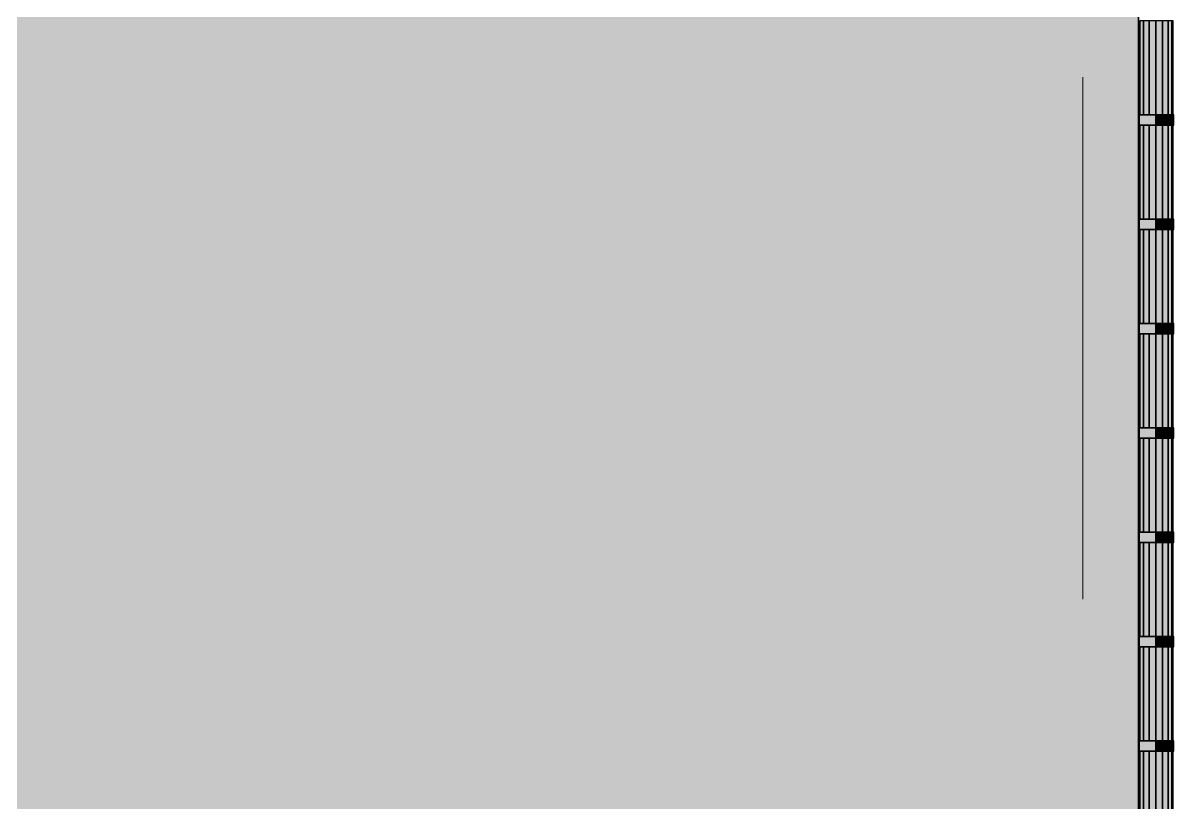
# Model space of a CAD drawing. Extents: x 8 to 21351, y 0 to 420.
# Drawn here: x 19015.96 to 19032.5, y 151.96 to 163.17 of the extents above; entities that cross this region are included whole.
import ezdxf

# ---------------------------------------------------------------- set-up
doc = ezdxf.new("R2010")
doc.units = 0

msp = doc.modelspace()

# ---------------------------------------------------------------- hatches: boundary and pattern name
h = msp.add_hatch(color=7)
h.paths.add_polyline_path([(18956.506, 185.208), (18940.889, 181.889), (18940.889, 137.393), (18944.314, 137.393), (18953.564, 142.018), (18953.564, 142.393), (18954.339, 142.393), (18954.339, 154.893), (18971.839, 154.893), (18971.839, 137.393), (19031.989, 137.393), (19031.989, 181.783), (18986.189, 191.518)])
h.paths.add_polyline_path([(18954.339, 168.893), (18954.339, 176.393), (18971.839, 176.393), (18971.839, 168.893)])
h.paths.add_polyline_path([(19000.539, 168.893), (19000.539, 176.393), (19018.039, 176.393), (19018.039, 168.893)])
h = msp.add_hatch(color=7)
h.paths.add_polyline_path([(18956.506, 185.208), (18940.889, 181.889), (18940.889, 137.393), (18944.314, 137.393), (18953.564, 142.018), (18953.564, 142.393), (18954.339, 142.393), (18954.339, 154.893), (18971.839, 154.893), (18971.839, 137.393), (19031.989, 137.393), (19031.989, 181.783), (18986.189, 191.518)])
h.paths.add_polyline_path([(18954.339, 168.893), (18954.339, 176.393), (18971.839, 176.393), (18971.839, 168.893)])
h.paths.add_polyline_path([(19000.539, 168.893), (19000.539, 176.393), (19018.039, 176.393), (19018.039, 168.893)])
at = {"true_color": 0xffffff}
for points in [[(19031.989, 169.018), (19031.989, 140.2), (19032.008, 140.2), (19032.008, 140.7), (19031.989, 140.7), (19031.989, 140.85), (19032.008, 140.85), (19032.008, 142.2), (19031.989, 142.2), (19031.989, 142.35), (19032.008, 142.35), (19032.008, 143.7), (19031.989, 143.7), (19031.989, 143.85), (19032.008, 143.85), (19032.008, 145.2), (19031.989, 145.2), (19031.989, 145.35), (19032.008, 145.35), (19032.008, 146.7), (19031.989, 146.7), (19031.989, 146.85), (19032.008, 146.85), (19032.008, 148.2), (19031.989, 148.2), (19031.989, 148.35), (19032.008, 148.35), (19032.008, 149.7), (19031.989, 149.7), (19031.989, 149.85), (19032.008, 149.85), (19032.008, 151.2), (19031.989, 151.2), (19031.989, 151.35), (19032.008, 151.35), (19032.008, 152.7), (19031.989, 152.7), (19031.989, 152.85), (19032.008, 152.85), (19032.008, 154.2), (19031.989, 154.2), (19031.989, 154.35), (19032.008, 154.35), (19032.008, 155.7), (19031.989, 155.7), (19031.989, 155.85), (19032.008, 155.85), (19032.008, 157.2), (19031.989, 157.2), (19031.989, 157.35), (19032.008, 157.35), (19032.008, 158.7), (19031.989, 158.7), (19031.989, 158.85), (19032.008, 158.85), (19032.008, 160.2), (19031.989, 160.2), (19031.989, 160.35), (19032.008, 160.35), (19032.008, 161.7), (19031.989, 161.7), (19031.989, 161.85), (19032.008, 161.85), (19032.008, 163.2), (19031.989, 163.2), (19031.989, 163.35), (19032.008, 163.35), (19032.008, 164.7), (19031.989, 164.7), (19031.989, 164.85), (19032.008, 164.85), (19032.008, 166.2), (19031.999, 166.2), (19031.989, 166.2), (19031.989, 166.35), (19031.999, 166.35), (19032.008, 166.35), (19032.008, 167.7), (19031.989, 167.7), (19031.989, 167.85), (19032.008, 167.85), (19032.008, 169.018)], [(19032.008, 163.2), (19032.008, 161.85), (19032.062, 161.85), (19032.062, 163.2)], [(19032.062, 163.2), (19032.062, 161.85), (19032.143, 161.85), (19032.143, 163.2)], [(19032.143, 163.2), (19032.143, 161.85), (19032.239, 161.85), (19032.239, 163.2)], [(19032.335, 163.2), (19032.239, 163.2), (19032.239, 161.85), (19032.335, 161.85)], [(19032.416, 163.2), (19032.335, 163.2), (19032.335, 161.85), (19032.416, 161.85)], [(19032.416, 161.85), (19032.47, 161.85), (19032.47, 163.2), (19032.416, 163.2)], [(19032.47, 161.85), (19032.489, 161.85), (19032.489, 163.2), (19032.47, 163.2)], [(19031.989, 161.7), (19031.999, 161.7), (19031.999, 161.85), (19031.989, 161.85)], [(19031.999, 161.7), (19032.239, 161.7), (19032.239, 161.85), (19031.999, 161.85)], [(19032.239, 161.7), (19032.339, 161.7), (19032.339, 161.85), (19032.239, 161.85)], [(19032.339, 161.7), (19032.423, 161.7), (19032.423, 161.85), (19032.339, 161.85)], [(19032.423, 161.85), (19032.423, 161.7), (19032.48, 161.7), (19032.48, 161.85)], [(19032.48, 161.7), (19032.499, 161.7), (19032.499, 161.85), (19032.48, 161.85)], [(19032.008, 161.7), (19032.008, 160.35), (19032.062, 160.35), (19032.062, 161.7)], [(19032.062, 160.35), (19032.143, 160.35), (19032.143, 161.7), (19032.062, 161.7)], [(19032.239, 161.7), (19032.143, 161.7), (19032.143, 160.35), (19032.239, 160.35)], [(19032.239, 160.35), (19032.335, 160.35), (19032.335, 161.7), (19032.239, 161.7)], [(19032.416, 161.7), (19032.335, 161.7), (19032.335, 160.35), (19032.416, 160.35)], [(19032.416, 161.7), (19032.416, 160.35), (19032.47, 160.35), (19032.47, 161.7)], [(19032.47, 160.35), (19032.489, 160.35), (19032.489, 161.7), (19032.47, 161.7)], [(19031.989, 160.2), (19031.999, 160.2), (19031.999, 160.35), (19031.989, 160.35)], [(19031.999, 160.2), (19032.239, 160.2), (19032.239, 160.35), (19031.999, 160.35)], [(19032.239, 160.2), (19032.339, 160.2), (19032.339, 160.35), (19032.239, 160.35)], [(19032.339, 160.2), (19032.423, 160.2), (19032.423, 160.35), (19032.339, 160.35)], [(19032.423, 160.35), (19032.423, 160.2), (19032.48, 160.2), (19032.48, 160.35)], [(19032.48, 160.2), (19032.499, 160.2), (19032.499, 160.35), (19032.48, 160.35)], [(19032.008, 158.85), (19032.062, 158.85), (19032.062, 160.2), (19032.008, 160.2)], [(19032.143, 160.2), (19032.062, 160.2), (19032.062, 158.85), (19032.143, 158.85)], [(19032.143, 160.2), (19032.143, 158.85), (19032.239, 158.85), (19032.239, 160.2)], [(19032.335, 160.2), (19032.239, 160.2), (19032.239, 158.85), (19032.335, 158.85)], [(19032.335, 160.2), (19032.335, 158.85), (19032.416, 158.85), (19032.416, 160.2)], [(19032.47, 160.2), (19032.416, 160.2), (19032.416, 158.85), (19032.47, 158.85)], [(19032.47, 160.2), (19032.47, 158.85), (19032.489, 158.85), (19032.489, 160.2)], [(19031.989, 158.7), (19031.999, 158.7), (19031.999, 158.85), (19031.989, 158.85)], [(19031.999, 158.7), (19032.239, 158.7), (19032.239, 158.85), (19031.999, 158.85)], [(19032.239, 158.7), (19032.339, 158.7), (19032.339, 158.85), (19032.239, 158.85)], [(19032.339, 158.7), (19032.423, 158.7), (19032.423, 158.85), (19032.339, 158.85)], [(19032.423, 158.85), (19032.423, 158.7), (19032.48, 158.7), (19032.48, 158.85)], [(19032.48, 158.7), (19032.499, 158.7), (19032.499, 158.85), (19032.48, 158.85)], [(19032.062, 158.7), (19032.008, 158.7), (19032.008, 157.35), (19032.062, 157.35)], [(19032.062, 158.7), (19032.062, 157.35), (19032.143, 157.35), (19032.143, 158.7)], [(19032.143, 158.7), (19032.143, 157.35), (19032.239, 157.35), (19032.239, 158.7)], [(19032.239, 157.35), (19032.335, 157.35), (19032.335, 158.7), (19032.239, 158.7)], [(19032.335, 158.7), (19032.335, 157.35), (19032.416, 157.35), (19032.416, 158.7)], [(19032.416, 157.35), (19032.47, 157.35), (19032.47, 158.7), (19032.416, 158.7)], [(19032.47, 158.7), (19032.47, 157.35), (19032.489, 157.35), (19032.489, 158.7)], [(19031.989, 157.2), (19031.999, 157.2), (19031.999, 157.35), (19031.989, 157.35)], [(19031.999, 157.2), (19032.239, 157.2), (19032.239, 157.35), (19031.999, 157.35)], [(19032.239, 157.2), (19032.339, 157.2), (19032.339, 157.35), (19032.239, 157.35)], [(19032.339, 157.2), (19032.423, 157.2), (19032.423, 157.35), (19032.339, 157.35)], [(19032.423, 157.35), (19032.423, 157.2), (19032.48, 157.2), (19032.48, 157.35)], [(19032.48, 157.2), (19032.499, 157.2), (19032.499, 157.35), (19032.48, 157.35)], [(19032.008, 157.2), (19032.008, 155.85), (19032.062, 155.85), (19032.062, 157.2)], [(19032.062, 155.85), (19032.143, 155.85), (19032.143, 157.2), (19032.062, 157.2)], [(19032.143, 157.2), (19032.143, 155.85), (19032.239, 155.85), (19032.239, 157.2)], [(19032.239, 155.85), (19032.335, 155.85), (19032.335, 157.2), (19032.239, 157.2)], [(19032.416, 157.2), (19032.335, 157.2), (19032.335, 155.85), (19032.416, 155.85)], [(19032.416, 155.85), (19032.47, 155.85), (19032.47, 157.2), (19032.416, 157.2)], [(19032.47, 155.85), (19032.489, 155.85), (19032.489, 157.2), (19032.47, 157.2)], [(19031.989, 155.7), (19031.999, 155.7), (19031.999, 155.85), (19031.989, 155.85)], [(19031.999, 155.7), (19032.239, 155.7), (19032.239, 155.85), (19031.999, 155.85)], [(19032.239, 155.7), (19032.339, 155.7), (19032.339, 155.85), (19032.239, 155.85)], [(19032.339, 155.7), (19032.423, 155.7), (19032.423, 155.85), (19032.339, 155.85)], [(19032.423, 155.85), (19032.423, 155.7), (19032.48, 155.7), (19032.48, 155.85)], [(19032.48, 155.7), (19032.499, 155.7), (19032.499, 155.85), (19032.48, 155.85)], [(19032.008, 154.35), (19032.062, 154.35), (19032.062, 155.7), (19032.008, 155.7)], [(19032.143, 155.7), (19032.062, 155.7), (19032.062, 154.35), (19032.143, 154.35)], [(19032.143, 154.35), (19032.239, 154.35), (19032.239, 155.7), (19032.143, 155.7)], [(19032.335, 155.7), (19032.239, 155.7), (19032.239, 154.35), (19032.335, 154.35)], [(19032.335, 155.7), (19032.335, 154.35), (19032.416, 154.35), (19032.416, 155.7)], [(19032.47, 155.7), (19032.416, 155.7), (19032.416, 154.35), (19032.47, 154.35)], [(19032.47, 154.35), (19032.489, 154.35), (19032.489, 155.7), (19032.47, 155.7)], [(19031.989, 154.2), (19031.999, 154.2), (19031.999, 154.35), (19031.989, 154.35)], [(19031.999, 154.2), (19032.239, 154.2), (19032.239, 154.35), (19031.999, 154.35)], [(19032.239, 154.2), (19032.339, 154.2), (19032.339, 154.35), (19032.239, 154.35)], [(19032.339, 154.2), (19032.423, 154.2), (19032.423, 154.35), (19032.339, 154.35)], [(19032.423, 154.35), (19032.423, 154.2), (19032.48, 154.2), (19032.48, 154.35)], [(19032.48, 154.2), (19032.499, 154.2), (19032.499, 154.35), (19032.48, 154.35)], [(19032.008, 154.2), (19032.008, 152.85), (19032.062, 152.85), (19032.062, 154.2)], [(19032.062, 154.2), (19032.062, 152.85), (19032.143, 152.85), (19032.143, 154.2)], [(19032.143, 152.85), (19032.239, 152.85), (19032.239, 154.2), (19032.143, 154.2)], [(19032.239, 152.85), (19032.335, 152.85), (19032.335, 154.2), (19032.239, 154.2)], [(19032.335, 154.2), (19032.335, 152.85), (19032.416, 152.85), (19032.416, 154.2)], [(19032.416, 154.2), (19032.416, 152.85), (19032.47, 152.85), (19032.47, 154.2)], [(19032.47, 154.2), (19032.47, 152.85), (19032.489, 152.85), (19032.489, 154.2)], [(19031.989, 152.7), (19031.999, 152.7), (19031.999, 152.85), (19031.989, 152.85)], [(19031.999, 152.7), (19032.239, 152.7), (19032.239, 152.85), (19031.999, 152.85)], [(19032.008, 152.7), (19032.008, 151.35), (19032.062, 151.35), (19032.062, 152.7)], [(19032.062, 151.35), (19032.143, 151.35), (19032.143, 152.7), (19032.062, 152.7)], [(19032.239, 152.7), (19032.143, 152.7), (19032.143, 151.35), (19032.239, 151.35)], [(19032.239, 152.7), (19032.339, 152.7), (19032.339, 152.85), (19032.239, 152.85)], [(19032.335, 152.7), (19032.239, 152.7), (19032.239, 151.35), (19032.335, 151.35)], [(19032.335, 152.7), (19032.335, 151.35), (19032.416, 151.35), (19032.416, 152.7)], [(19032.339, 152.7), (19032.423, 152.7), (19032.423, 152.85), (19032.339, 152.85)], [(19032.416, 151.35), (19032.47, 151.35), (19032.47, 152.7), (19032.416, 152.7)], [(19032.423, 152.85), (19032.423, 152.7), (19032.48, 152.7), (19032.48, 152.85)], [(19032.47, 151.35), (19032.489, 151.35), (19032.489, 152.7), (19032.47, 152.7)], [(19032.48, 152.7), (19032.499, 152.7), (19032.499, 152.85), (19032.48, 152.85)]]:
    msp.add_hatch(color=0, dxfattribs=at).paths.add_polyline_path(points)
for points in [[(19031.989, 161.7), (19031.999, 161.7), (19031.999, 161.85), (19031.989, 161.85)], [(19031.989, 160.2), (19031.999, 160.2), (19031.999, 160.35), (19031.989, 160.35)], [(19031.989, 158.7), (19031.999, 158.7), (19031.999, 158.85), (19031.989, 158.85)], [(19031.989, 157.2), (19031.999, 157.2), (19031.999, 157.35), (19031.989, 157.35)], [(19031.989, 155.7), (19031.999, 155.7), (19031.999, 155.85), (19031.989, 155.85)], [(19031.989, 154.2), (19031.999, 154.2), (19031.999, 154.35), (19031.989, 154.35)], [(19031.989, 152.7), (19031.999, 152.7), (19031.999, 152.85), (19031.989, 152.85)]]:
    msp.add_hatch(color=7).paths.add_polyline_path(points)

# ---------------------------------------------------------------- linework, layer by layer
at = {"color": 7, "lineweight": 15}
for p, q in [((19031.989, 181.783), (19031.989, 137.393)), ((19032.489, 163.2), (19032.489, 161.85)), ((19031.189, 157.393), (19031.189, 162.393)), ((19031.989, 161.85), (19031.999, 161.85)), ((19031.989, 161.7), (19031.989, 161.85)), ((19031.999, 161.85), (19032.239, 161.85)), ((19031.999, 161.7), (19031.999, 161.85)), ((19032.239, 161.85), (19032.339, 161.85)), ((19032.339, 161.85), (19032.423, 161.85)), ((19032.423, 161.85), (19032.48, 161.85)), ((19032.48, 161.85), (19032.499, 161.85)), ((19032.499, 161.7), (19032.499, 161.85)), ((19031.989, 161.7), (19031.999, 161.7)), ((19031.999, 161.7), (19032.239, 161.7)), ((19032.239, 161.7), (19032.339, 161.7)), ((19032.339, 161.7), (19032.423, 161.7)), ((19032.423, 161.7), (19032.48, 161.7)), ((19032.48, 161.7), (19032.499, 161.7)), ((19032.489, 161.7), (19032.489, 160.35)), ((19031.989, 160.35), (19031.999, 160.35)), ((19031.989, 160.2), (19031.989, 160.35)), ((19031.999, 160.35), (19032.239, 160.35)), ((19031.999, 160.2), (19031.999, 160.35)), ((19032.239, 160.35), (19032.339, 160.35)), ((19032.339, 160.35), (19032.423, 160.35)), ((19032.423, 160.35), (19032.48, 160.35)), ((19032.48, 160.35), (19032.499, 160.35)), ((19032.499, 160.2), (19032.499, 160.35)), ((19031.989, 160.2), (19031.999, 160.2)), ((19031.999, 160.2), (19032.239, 160.2)), ((19032.239, 160.2), (19032.339, 160.2)), ((19032.339, 160.2), (19032.423, 160.2)), ((19032.423, 160.2), (19032.48, 160.2)), ((19032.48, 160.2), (19032.499, 160.2)), ((19032.489, 160.2), (19032.489, 158.85)), ((19031.989, 158.85), (19031.999, 158.85)), ((19031.989, 158.7), (19031.989, 158.85)), ((19031.999, 158.85), (19032.239, 158.85)), ((19031.999, 158.7), (19031.999, 158.85)), ((19032.239, 158.85), (19032.339, 158.85)), ((19032.339, 158.85), (19032.423, 158.85)), ((19032.423, 158.85), (19032.48, 158.85)), ((19032.48, 158.85), (19032.499, 158.85)), ((19032.499, 158.7), (19032.499, 158.85)), ((19031.989, 158.7), (19031.999, 158.7)), ((19031.999, 158.7), (19032.239, 158.7)), ((19032.239, 158.7), (19032.339, 158.7)), ((19032.339, 158.7), (19032.423, 158.7)), ((19032.423, 158.7), (19032.48, 158.7)), ((19032.48, 158.7), (19032.499, 158.7)), ((19032.489, 158.7), (19032.489, 157.35)), ((19031.189, 157.393), (19031.189, 154.886)), ((19031.989, 157.35), (19031.999, 157.35)), ((19031.989, 157.2), (19031.989, 157.35)), ((19031.999, 157.35), (19032.239, 157.35)), ((19031.999, 157.2), (19031.999, 157.35)), ((19032.239, 157.35), (19032.339, 157.35)), ((19032.339, 157.35), (19032.423, 157.35)), ((19032.423, 157.35), (19032.48, 157.35)), ((19032.48, 157.35), (19032.499, 157.35)), ((19032.499, 157.2), (19032.499, 157.35)), ((19031.989, 157.2), (19031.999, 157.2)), ((19031.999, 157.2), (19032.239, 157.2)), ((19032.239, 157.2), (19032.339, 157.2)), ((19032.339, 157.2), (19032.423, 157.2)), ((19032.423, 157.2), (19032.48, 157.2)), ((19032.48, 157.2), (19032.499, 157.2)), ((19032.489, 157.2), (19032.489, 155.85)), ((19031.989, 155.85), (19031.999, 155.85)), ((19031.989, 155.7), (19031.989, 155.85)), ((19031.999, 155.85), (19032.239, 155.85)), ((19031.999, 155.7), (19031.999, 155.85)), ((19032.239, 155.85), (19032.339, 155.85)), ((19032.339, 155.85), (19032.423, 155.85)), ((19032.423, 155.85), (19032.48, 155.85)), ((19032.48, 155.85), (19032.499, 155.85)), ((19032.499, 155.7), (19032.499, 155.85)), ((19031.989, 155.7), (19031.999, 155.7)), ((19031.999, 155.7), (19032.239, 155.7)), ((19032.239, 155.7), (19032.339, 155.7)), ((19032.339, 155.7), (19032.423, 155.7)), ((19032.423, 155.7), (19032.48, 155.7)), ((19032.48, 155.7), (19032.499, 155.7)), ((19032.489, 155.7), (19032.489, 154.35)), ((19031.989, 154.35), (19031.999, 154.35)), ((19031.989, 154.2), (19031.989, 154.35)), ((19031.999, 154.35), (19032.239, 154.35)), ((19031.999, 154.2), (19031.999, 154.35)), ((19032.239, 154.35), (19032.339, 154.35)), ((19032.339, 154.35), (19032.423, 154.35)), ((19032.423, 154.35), (19032.48, 154.35)), ((19032.48, 154.35), (19032.499, 154.35)), ((19032.499, 154.2), (19032.499, 154.35)), ((19031.989, 154.2), (19031.999, 154.2)), ((19031.999, 154.2), (19032.239, 154.2)), ((19032.239, 154.2), (19032.339, 154.2)), ((19032.339, 154.2), (19032.423, 154.2)), ((19032.423, 154.2), (19032.48, 154.2)), ((19032.48, 154.2), (19032.499, 154.2)), ((19032.489, 154.2), (19032.489, 152.85)), ((19031.989, 152.85), (19031.999, 152.85)), ((19031.989, 152.7), (19031.989, 152.85)), ((19031.989, 152.7), (19031.999, 152.7)), ((19031.999, 152.85), (19032.239, 152.85)), ((19031.999, 152.7), (19031.999, 152.85)), ((19031.999, 152.7), (19032.239, 152.7)), ((19032.239, 152.85), (19032.339, 152.85)), ((19032.239, 152.7), (19032.339, 152.7)), ((19032.339, 152.85), (19032.423, 152.85)), ((19032.339, 152.7), (19032.423, 152.7)), ((19032.423, 152.85), (19032.48, 152.85)), ((19032.423, 152.7), (19032.48, 152.7)), ((19032.48, 152.85), (19032.499, 152.85)), ((19032.48, 152.7), (19032.499, 152.7)), ((19032.489, 152.7), (19032.489, 151.35)), ((19032.499, 152.7), (19032.499, 152.85))]:
    msp.add_line(p, q, dxfattribs=at)
at = {"color": 7}
for points in [[(18956.506, 185.208), (18940.889, 181.889), (18940.889, 137.393), (18944.314, 137.393), (18953.564, 142.018), (18953.564, 142.393), (18954.339, 142.393), (18954.339, 154.893), (18971.839, 154.893), (18971.839, 137.393), (19031.989, 137.393), (19031.989, 181.783), (18986.189, 191.518)], [(18956.506, 185.208), (18940.889, 181.889), (18940.889, 137.393), (18944.314, 137.393), (18953.564, 142.018), (18953.564, 142.393), (18954.339, 142.393), (18954.339, 154.893), (18971.839, 154.893), (18971.839, 137.393), (19031.989, 137.393), (19031.989, 181.783), (18986.189, 191.518)], [(19031.989, 161.7), (19031.999, 161.7), (19031.999, 161.85), (19031.989, 161.85)], [(19031.989, 160.2), (19031.999, 160.2), (19031.999, 160.35), (19031.989, 160.35)], [(19031.989, 158.7), (19031.999, 158.7), (19031.999, 158.85), (19031.989, 158.85)], [(19031.989, 157.2), (19031.999, 157.2), (19031.999, 157.35), (19031.989, 157.35)], [(19031.989, 155.7), (19031.999, 155.7), (19031.999, 155.85), (19031.989, 155.85)], [(19031.989, 154.2), (19031.999, 154.2), (19031.999, 154.35), (19031.989, 154.35)], [(19031.989, 152.7), (19031.999, 152.7), (19031.999, 152.85), (19031.989, 152.85)]]:
    msp.add_lwpolyline(points, close=True, dxfattribs=at)
at = {"color": 0, "true_color": 0xffffff}
for points in [[(19031.989, 169.018), (19031.989, 140.2)], [(19032.008, 151.35), (19032.008, 152.7), (19031.989, 152.7), (19031.989, 152.85), (19032.008, 152.85), (19032.008, 154.2), (19031.989, 154.2), (19031.989, 154.35), (19032.008, 154.35), (19032.008, 155.7), (19031.989, 155.7), (19031.989, 155.85), (19032.008, 155.85), (19032.008, 157.2), (19031.989, 157.2), (19031.989, 157.35), (19032.008, 157.35), (19032.008, 158.7), (19031.989, 158.7), (19031.989, 158.85), (19032.008, 158.85), (19032.008, 160.2), (19031.989, 160.2), (19031.989, 160.35), (19032.008, 160.35), (19032.008, 161.7), (19031.989, 161.7), (19031.989, 161.85), (19032.008, 161.85), (19032.008, 163.2)]]:
    msp.add_lwpolyline(points, dxfattribs=at)
for points in [[(19032.008, 163.2), (19032.008, 161.85), (19032.062, 161.85), (19032.062, 163.2)], [(19032.062, 163.2), (19032.062, 161.85), (19032.143, 161.85), (19032.143, 163.2)], [(19032.143, 163.2), (19032.143, 161.85), (19032.239, 161.85), (19032.239, 163.2)], [(19032.335, 163.2), (19032.239, 163.2), (19032.239, 161.85), (19032.335, 161.85)], [(19032.416, 163.2), (19032.335, 163.2), (19032.335, 161.85), (19032.416, 161.85)], [(19032.416, 161.85), (19032.47, 161.85), (19032.47, 163.2), (19032.416, 163.2)], [(19032.47, 161.85), (19032.489, 161.85), (19032.489, 163.2), (19032.47, 163.2)], [(19031.989, 161.7), (19031.999, 161.7), (19031.999, 161.85), (19031.989, 161.85)], [(19031.999, 161.7), (19032.239, 161.7), (19032.239, 161.85), (19031.999, 161.85)], [(19032.239, 161.7), (19032.339, 161.7), (19032.339, 161.85), (19032.239, 161.85)], [(19032.339, 161.7), (19032.423, 161.7), (19032.423, 161.85), (19032.339, 161.85)], [(19032.423, 161.85), (19032.423, 161.7), (19032.48, 161.7), (19032.48, 161.85)], [(19032.48, 161.7), (19032.499, 161.7), (19032.499, 161.85), (19032.48, 161.85)], [(19032.008, 161.7), (19032.008, 160.35), (19032.062, 160.35), (19032.062, 161.7)], [(19032.062, 160.35), (19032.143, 160.35), (19032.143, 161.7), (19032.062, 161.7)], [(19032.239, 161.7), (19032.143, 161.7), (19032.143, 160.35), (19032.239, 160.35)], [(19032.239, 160.35), (19032.335, 160.35), (19032.335, 161.7), (19032.239, 161.7)], [(19032.416, 161.7), (19032.335, 161.7), (19032.335, 160.35), (19032.416, 160.35)], [(19032.416, 161.7), (19032.416, 160.35), (19032.47, 160.35), (19032.47, 161.7)], [(19032.47, 160.35), (19032.489, 160.35), (19032.489, 161.7), (19032.47, 161.7)], [(19031.989, 160.2), (19031.999, 160.2), (19031.999, 160.35), (19031.989, 160.35)], [(19031.999, 160.2), (19032.239, 160.2), (19032.239, 160.35), (19031.999, 160.35)], [(19032.239, 160.2), (19032.339, 160.2), (19032.339, 160.35), (19032.239, 160.35)], [(19032.339, 160.2), (19032.423, 160.2), (19032.423, 160.35), (19032.339, 160.35)], [(19032.423, 160.35), (19032.423, 160.2), (19032.48, 160.2), (19032.48, 160.35)], [(19032.48, 160.2), (19032.499, 160.2), (19032.499, 160.35), (19032.48, 160.35)], [(19032.008, 158.85), (19032.062, 158.85), (19032.062, 160.2), (19032.008, 160.2)], [(19032.143, 160.2), (19032.062, 160.2), (19032.062, 158.85), (19032.143, 158.85)], [(19032.143, 160.2), (19032.143, 158.85), (19032.239, 158.85), (19032.239, 160.2)], [(19032.335, 160.2), (19032.239, 160.2), (19032.239, 158.85), (19032.335, 158.85)], [(19032.335, 160.2), (19032.335, 158.85), (19032.416, 158.85), (19032.416, 160.2)], [(19032.47, 160.2), (19032.416, 160.2), (19032.416, 158.85), (19032.47, 158.85)], [(19032.47, 160.2), (19032.47, 158.85), (19032.489, 158.85), (19032.489, 160.2)], [(19031.989, 158.7), (19031.999, 158.7), (19031.999, 158.85), (19031.989, 158.85)], [(19031.999, 158.7), (19032.239, 158.7), (19032.239, 158.85), (19031.999, 158.85)], [(19032.239, 158.7), (19032.339, 158.7), (19032.339, 158.85), (19032.239, 158.85)], [(19032.339, 158.7), (19032.423, 158.7), (19032.423, 158.85), (19032.339, 158.85)], [(19032.423, 158.85), (19032.423, 158.7), (19032.48, 158.7), (19032.48, 158.85)], [(19032.48, 158.7), (19032.499, 158.7), (19032.499, 158.85), (19032.48, 158.85)], [(19032.062, 158.7), (19032.008, 158.7), (19032.008, 157.35), (19032.062, 157.35)], [(19032.062, 158.7), (19032.062, 157.35), (19032.143, 157.35), (19032.143, 158.7)], [(19032.143, 158.7), (19032.143, 157.35), (19032.239, 157.35), (19032.239, 158.7)], [(19032.239, 157.35), (19032.335, 157.35), (19032.335, 158.7), (19032.239, 158.7)], [(19032.335, 158.7), (19032.335, 157.35), (19032.416, 157.35), (19032.416, 158.7)], [(19032.416, 157.35), (19032.47, 157.35), (19032.47, 158.7), (19032.416, 158.7)], [(19032.47, 158.7), (19032.47, 157.35), (19032.489, 157.35), (19032.489, 158.7)], [(19031.989, 157.2), (19031.999, 157.2), (19031.999, 157.35), (19031.989, 157.35)], [(19031.999, 157.2), (19032.239, 157.2), (19032.239, 157.35), (19031.999, 157.35)], [(19032.239, 157.2), (19032.339, 157.2), (19032.339, 157.35), (19032.239, 157.35)], [(19032.339, 157.2), (19032.423, 157.2), (19032.423, 157.35), (19032.339, 157.35)], [(19032.423, 157.35), (19032.423, 157.2), (19032.48, 157.2), (19032.48, 157.35)], [(19032.48, 157.2), (19032.499, 157.2), (19032.499, 157.35), (19032.48, 157.35)], [(19032.008, 157.2), (19032.008, 155.85), (19032.062, 155.85), (19032.062, 157.2)], [(19032.062, 155.85), (19032.143, 155.85), (19032.143, 157.2), (19032.062, 157.2)], [(19032.143, 157.2), (19032.143, 155.85), (19032.239, 155.85), (19032.239, 157.2)], [(19032.239, 155.85), (19032.335, 155.85), (19032.335, 157.2), (19032.239, 157.2)], [(19032.416, 157.2), (19032.335, 157.2), (19032.335, 155.85), (19032.416, 155.85)], [(19032.416, 155.85), (19032.47, 155.85), (19032.47, 157.2), (19032.416, 157.2)], [(19032.47, 155.85), (19032.489, 155.85), (19032.489, 157.2), (19032.47, 157.2)], [(19031.989, 155.7), (19031.999, 155.7), (19031.999, 155.85), (19031.989, 155.85)], [(19031.999, 155.7), (19032.239, 155.7), (19032.239, 155.85), (19031.999, 155.85)], [(19032.239, 155.7), (19032.339, 155.7), (19032.339, 155.85), (19032.239, 155.85)], [(19032.339, 155.7), (19032.423, 155.7), (19032.423, 155.85), (19032.339, 155.85)], [(19032.423, 155.85), (19032.423, 155.7), (19032.48, 155.7), (19032.48, 155.85)], [(19032.48, 155.7), (19032.499, 155.7), (19032.499, 155.85), (19032.48, 155.85)], [(19032.008, 154.35), (19032.062, 154.35), (19032.062, 155.7), (19032.008, 155.7)], [(19032.143, 155.7), (19032.062, 155.7), (19032.062, 154.35), (19032.143, 154.35)], [(19032.143, 154.35), (19032.239, 154.35), (19032.239, 155.7), (19032.143, 155.7)], [(19032.335, 155.7), (19032.239, 155.7), (19032.239, 154.35), (19032.335, 154.35)], [(19032.335, 155.7), (19032.335, 154.35), (19032.416, 154.35), (19032.416, 155.7)], [(19032.47, 155.7), (19032.416, 155.7), (19032.416, 154.35), (19032.47, 154.35)], [(19032.47, 154.35), (19032.489, 154.35), (19032.489, 155.7), (19032.47, 155.7)], [(19031.989, 154.2), (19031.999, 154.2), (19031.999, 154.35), (19031.989, 154.35)], [(19031.999, 154.2), (19032.239, 154.2), (19032.239, 154.35), (19031.999, 154.35)], [(19032.239, 154.2), (19032.339, 154.2), (19032.339, 154.35), (19032.239, 154.35)], [(19032.339, 154.2), (19032.423, 154.2), (19032.423, 154.35), (19032.339, 154.35)], [(19032.423, 154.35), (19032.423, 154.2), (19032.48, 154.2), (19032.48, 154.35)], [(19032.48, 154.2), (19032.499, 154.2), (19032.499, 154.35), (19032.48, 154.35)], [(19032.008, 154.2), (19032.008, 152.85), (19032.062, 152.85), (19032.062, 154.2)], [(19032.062, 154.2), (19032.062, 152.85), (19032.143, 152.85), (19032.143, 154.2)], [(19032.143, 152.85), (19032.239, 152.85), (19032.239, 154.2), (19032.143, 154.2)], [(19032.239, 152.85), (19032.335, 152.85), (19032.335, 154.2), (19032.239, 154.2)], [(19032.335, 154.2), (19032.335, 152.85), (19032.416, 152.85), (19032.416, 154.2)], [(19032.416, 154.2), (19032.416, 152.85), (19032.47, 152.85), (19032.47, 154.2)], [(19032.47, 154.2), (19032.47, 152.85), (19032.489, 152.85), (19032.489, 154.2)], [(19031.989, 152.7), (19031.999, 152.7), (19031.999, 152.85), (19031.989, 152.85)], [(19031.999, 152.7), (19032.239, 152.7), (19032.239, 152.85), (19031.999, 152.85)], [(19032.008, 152.7), (19032.008, 151.35), (19032.062, 151.35), (19032.062, 152.7)], [(19032.062, 151.35), (19032.143, 151.35), (19032.143, 152.7), (19032.062, 152.7)], [(19032.239, 152.7), (19032.143, 152.7), (19032.143, 151.35), (19032.239, 151.35)], [(19032.239, 152.7), (19032.339, 152.7), (19032.339, 152.85), (19032.239, 152.85)], [(19032.335, 152.7), (19032.239, 152.7), (19032.239, 151.35), (19032.335, 151.35)], [(19032.335, 152.7), (19032.335, 151.35), (19032.416, 151.35), (19032.416, 152.7)], [(19032.339, 152.7), (19032.423, 152.7), (19032.423, 152.85), (19032.339, 152.85)], [(19032.416, 151.35), (19032.47, 151.35), (19032.47, 152.7), (19032.416, 152.7)], [(19032.423, 152.85), (19032.423, 152.7), (19032.48, 152.7), (19032.48, 152.85)], [(19032.47, 151.35), (19032.489, 151.35), (19032.489, 152.7), (19032.47, 152.7)], [(19032.48, 152.7), (19032.499, 152.7), (19032.499, 152.85), (19032.48, 152.85)]]:
    msp.add_lwpolyline(points, close=True, dxfattribs=at)

doc.saveas('drawing.dxf')
